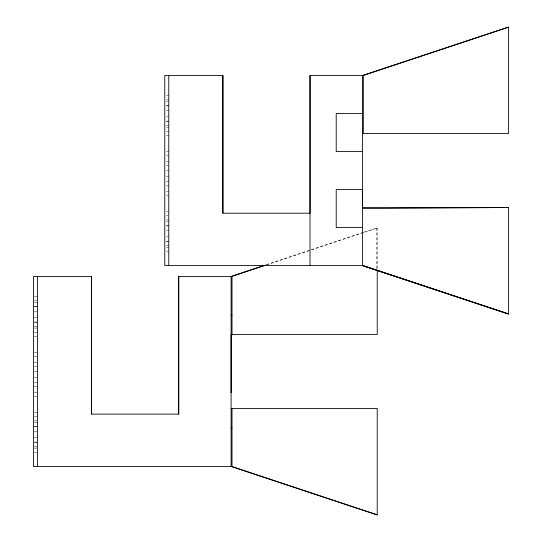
<?xml version="1.0" encoding="UTF-8"?>
<svg xmlns="http://www.w3.org/2000/svg" width="542" height="542" viewBox="0 0 542 542"><rect width="100%" height="100%" fill="white"/><g stroke="black" fill="none" stroke-linecap="round" stroke-linejoin="round"><path stroke-width="0.41" stroke-dasharray="2.71 2.03" d="M266.407 264.645L310.532 249.937M311.332 249.666L362.679 232.552M363.486 232.281L377.225 228.006L377.225 268.9M266.508 264.909L377.225 228.006M166.374 95.521L168.779 95.521M166.374 99.918L168.779 99.918M166.374 101.523L168.779 101.523M166.374 105.527L168.779 105.527M166.374 105.92L168.779 105.92M166.374 110.527L168.779 110.527M166.374 116.53L168.779 116.53M166.374 121.137L168.779 121.137M166.374 121.53L168.779 121.53M166.374 125.534L168.779 125.534M166.374 127.14L168.779 127.14M166.374 131.537L168.779 131.537M166.374 135.534L168.779 135.534M166.374 151.543L168.779 151.543M166.374 155.547L168.779 155.547M166.374 161.55L168.779 161.55M166.374 165.547L168.779 165.547M166.374 170.554L168.779 170.554M166.374 176.556L168.779 176.556M166.374 181.556L168.779 181.556M166.374 185.56L168.779 185.56M166.374 191.556L168.779 191.556M166.374 195.56L168.779 195.56M166.374 211.57L168.779 211.57M166.374 215.567L167.979 215.567M166.374 219.964L168.779 219.964M166.374 221.57L168.779 221.57M166.374 225.574L168.779 225.574M166.374 225.967L168.779 225.967M166.374 230.574L168.779 230.574M166.374 236.576L168.779 236.576M166.374 241.183L168.779 241.183M166.374 241.583L168.779 241.583M166.374 245.58L168.779 245.58M166.374 247.186L168.779 247.186M166.374 251.583L168.779 251.583M34.275 296.427L37.473 296.427M34.275 300.817L37.473 300.817M34.275 302.429L37.473 302.429M34.275 306.426L37.473 306.426M34.275 306.819L37.473 306.819M34.275 311.433L37.473 311.433M34.275 317.436L37.473 317.436M34.275 322.043L37.473 322.043M34.275 322.436L37.473 322.436M34.275 326.44L37.473 326.44M34.275 328.046L37.473 328.046M34.275 332.442L37.473 332.442M34.275 336.44L37.473 336.44M34.275 352.449L37.473 352.449M34.275 356.446L37.473 356.446M34.275 362.449L37.473 362.449M34.275 366.453L37.473 366.453M34.275 371.453L37.473 371.453M34.275 377.456L37.473 377.456M34.275 382.462L37.473 382.462M34.275 386.46L37.473 386.46M34.275 392.462L37.473 392.462M34.275 396.466L37.473 396.466M34.275 412.469L37.473 412.469M34.275 416.473L37.473 416.473M34.275 420.87L37.473 420.87M34.275 422.475L37.473 422.475M34.275 426.479L37.473 426.479M34.275 426.872L37.473 426.872M34.275 431.479L37.473 431.479M34.275 437.482L37.473 437.482M34.275 442.089L37.473 442.089M34.275 442.482L37.473 442.482M34.275 446.486L37.473 446.486M34.275 448.092L37.473 448.092M34.275 452.489L37.473 452.489M376.324 228.006L376.324 268.9"/><path stroke-width="0.81" d="M265.702 265.18L232.003 276.413L178.718 276.413L178.718 414.115L91.591 414.115L91.591 276.413L33.475 276.42L33.475 466.493L232.003 466.493L377.225 514.9L377.225 408.404L231.102 408.404L231.102 466.493L377.225 514.9M178.718 414.115L178.718 276.413M362.402 133.596L508.525 133.596L508.525 27.1L363.309 75.507L310.024 75.507L310.024 213.209L222.891 213.209L222.891 75.507L164.775 75.514L164.775 265.587L363.309 265.587M231.102 408.404L231.102 276.413L263.995 265.445M362.402 207.857L362.402 189.558L336.209 189.558L336.209 227.572L362.402 227.572M362.402 208.562L508.525 207.505L508.525 313.994L362.402 265.587L362.402 75.507L508.525 27.1M362.402 113.522L336.209 113.522L336.209 151.543L362.402 151.543M362.402 207.505L508.525 207.505M231.102 315.139L232.003 315.139M231.102 427.767L232.003 427.767M362.402 265.587L508.525 313.994L364.109 265.858M377.225 270.566L377.225 334.495L231.102 334.495L231.102 392.672M363.309 75.507L363.309 133.596M310.024 75.507L310.024 265.587M232.003 276.413L232.003 334.495M232.003 408.404L232.003 466.493M222.891 75.507L222.891 213.209M168.779 75.514L168.779 265.587M91.591 276.413L91.591 414.115M37.473 276.42L37.473 466.493"/></g></svg>
